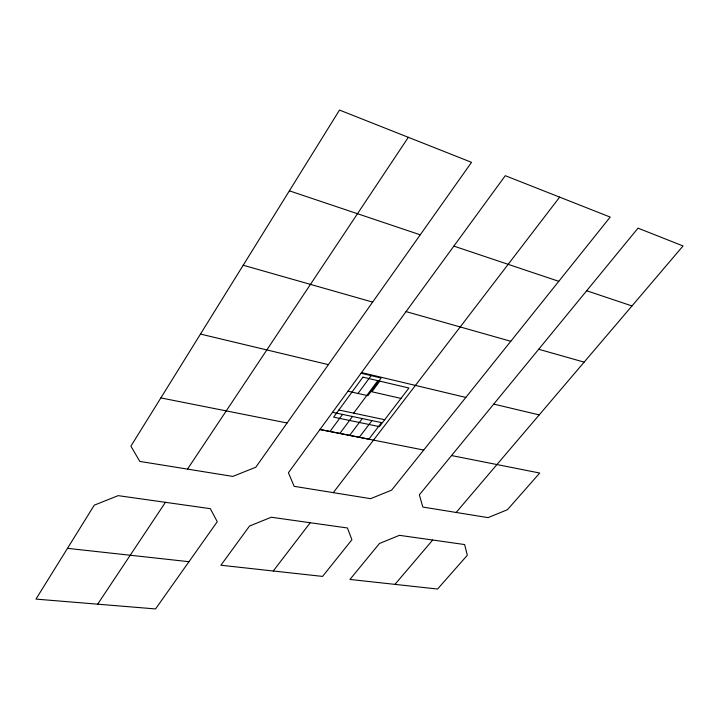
<?xml version="1.0" encoding="UTF-8"?>
<svg xmlns="http://www.w3.org/2000/svg" width="719" height="719" viewBox="0 0 719 719"><rect width="100%" height="100%" fill="white"/><g stroke="black" fill="none" stroke-linecap="round" stroke-linejoin="round"><path stroke-width="1.08" d="M67.487 548.345L94.279 505.16L118.168 495.643L210.334 508.666L217.264 521.706L155.547 608.93L35.95 599.107L67.487 548.345L188.98 561.701M160.858 397.913L339.503 110.07L471.538 162.332L255.775 467.251L232.776 476.418L139.783 461.409L130.903 446.139L160.858 397.913L287.079 422.979M97.667 604.176L165.433 502.302M187.497 469.13L408.338 137.311M453.86 246.114L505.286 175.688L610.197 217.075L391.612 490.16L370.609 498.671L294.152 486.332L288.409 472.743L453.86 246.114L558.762 281.318M329.994 431.463L342.568 414.405M357.999 393.473L371.148 375.624M353.667 413.146L377.799 380.666M339.88 433.431L352.481 416.499M379.785 381.133L371.867 391.765L400.977 398.416M349.659 435.372L362.277 418.557M359.32 437.287L371.966 420.597M273.256 571.003L322.561 576.413L351.915 539.762L347.43 527.98L271.279 517.24L249.529 526.029L220.913 565.233L273.256 571.003L310.231 522.749M333.274 492.659L559.661 197.114M451.541 455.549L419.357 494.825L422.826 507.066L488.075 517.626L507.416 509.717L539.726 473.039L451.541 455.549L638.023 228.148L683.05 245.961L456.143 512.476M394.974 584.358L432.712 540.023L464.627 544.553L467.323 555.257L437.565 589.032L349.955 579.442L379.461 543.483L399.431 535.331L432.712 540.023M423.698 450.049L319.955 429.504L368.865 439.183L381.528 422.61L332.52 412.293M338.856 410.001L384.683 419.725M347.924 391.199L367.939 395.711L381.124 377.996L361.055 373.215M361.531 372.568L465.84 397.427M493.764 404.096L539.187 414.908M200.457 334.065L328.367 364.641M406.046 311.597L510.751 341.273M538.711 349.263L584.116 362.133M243.202 265.23L372.631 302.097M420.247 234.807L289.406 190.841M586.704 290.764L631.956 305.935M362.933 377.151L333.634 417.128L379.398 426.637L408.922 388.017L362.933 377.151"/></g></svg>
